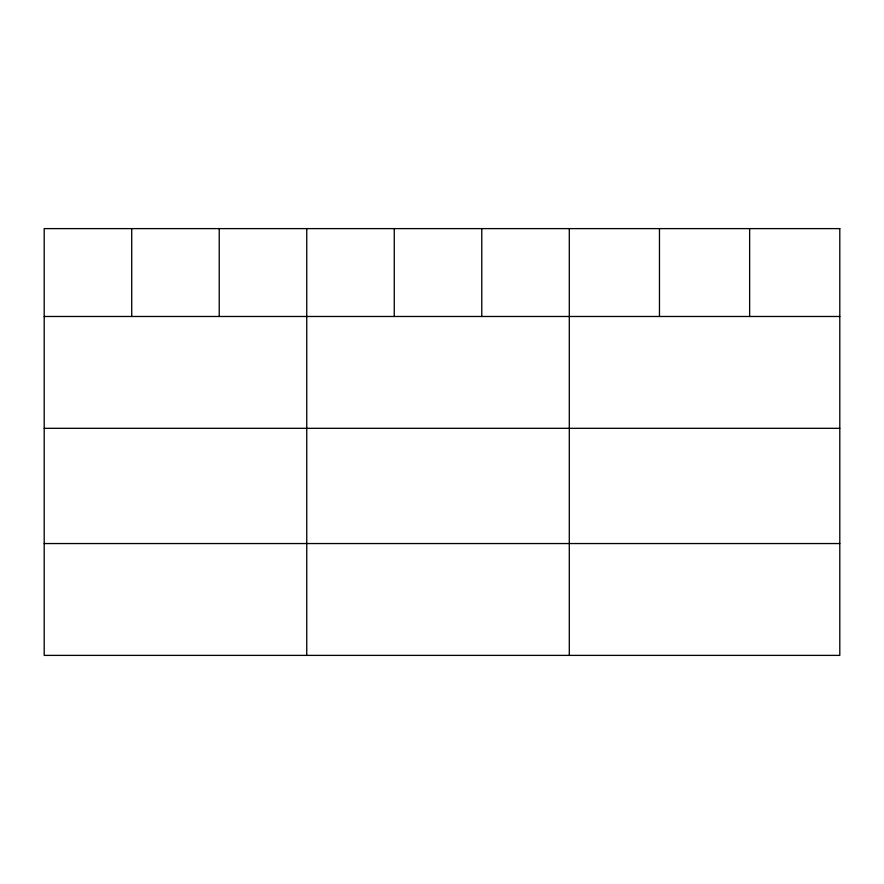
<?xml version="1.0" encoding="UTF-8"?>
<svg xmlns="http://www.w3.org/2000/svg" width="884" height="884" viewBox="0 0 884 884"><rect width="100%" height="100%" fill="white"/><g stroke="black" fill="none" stroke-linecap="round" stroke-linejoin="round"><path stroke-width="1.33" d="M44.2 316.483L839.8 316.483M44.2 428.32L839.8 428.32M44.2 543.549L839.8 543.549M749.632 228.613L749.632 316.483M659.464 228.613L659.464 316.483M569.296 228.613L569.296 655.387M481.78 228.613L481.78 316.483M394.264 228.613L394.264 316.483M306.748 228.613L306.748 655.387M219.232 228.613L219.232 316.483M131.716 228.613L131.716 316.483M839.8 228.613L44.2 228.613L44.2 655.387L839.8 655.387L839.8 228.613"/></g></svg>
